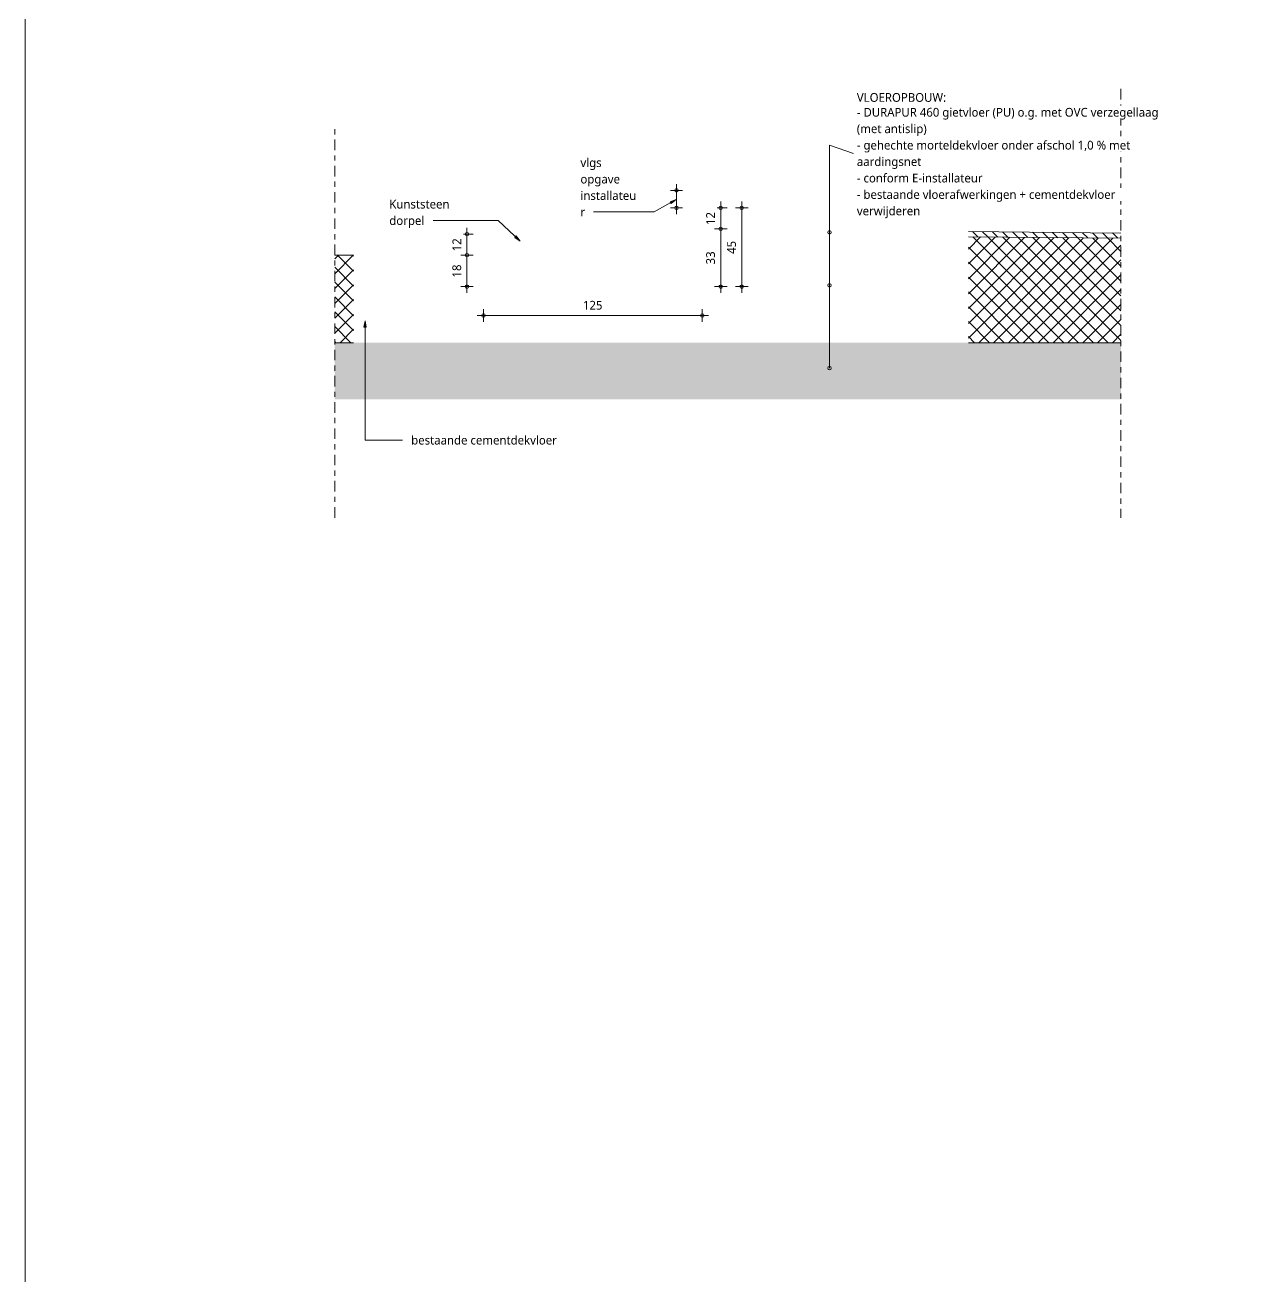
# Model space of a CAD drawing. Header units: millimetres. Extents: x 32900 to 38291, y -18988 to 4133.
# Drawn here: x 37280 to 37971, y -4499 to -3784 of the extents above; entities that cross this region are included whole.
import ezdxf

# ---------------------------------------------------------------- set-up
doc = ezdxf.new("R2010")
doc.units = ezdxf.units.MM
doc.linetypes.add('MV_center', pattern=[15, 6, -3, 3, -3])
for name, color, linetype, lineweight in [('A-ANNO-DIMS', 211, 'Continuous', 13), ('A-ANNO-DIMS-2', 211, 'Continuous', 13), ('A-ANNO-NOTE', 131, 'Continuous', 18), ('A-DETL', 90, 'Continuous', 13), ('A-DETL-GENF', 92, 'Continuous', 18), ('A-DETL-THIN', 151, 'Continuous', 18), ('G-ANNO-TEXT', 231, 'Continuous', 13)]:
    doc.layers.add(name, color=color, linetype=linetype, lineweight=lineweight)
doc.styles.add('Segoe UI', font='segoeui.ttf', dxfattribs={"height": 5})
doc.styles.add('Segoe UI_B', font='segoeui.ttf', dxfattribs={"height": 5})
doc.dimstyles.new('2_5_mm_3', dxfattribs={"dimscale": 304.8, "dimtxt": 5.23682, "dimasz": 0.006562, "dimexe": 0.011811, "dimexo": 0.0625, "dimgap": 0.005906, "dimtad": 1, "dimdec": 0, "dimzin": 0, "dimdsep": 46, "dimtxsty": 'Segoe UI', "dimblk1": 'DOTBLANK', "dimblk2": 'DOTBLANK', "dimsah": 1, "dimcen": 0.09, "dimdle": 0.011811, "dimazin": 0, "dimtfac": 1, "dimtdec": 4, "dimtix": 1, "dimtmove": 0, "dimatfit": 3, "dimfxl": 0.011811, "dimfxlon": 1, "dimtvp": 1, "dimtfill": 1, "dimtolj": 1, "dimtzin": 0, "dimarcsym": 2})
pattern_1 = [(45, (0, 0), (-4.2426407, 4.2426407), []), (135, (0, 0), (-4.2426407, -4.2426407), [])]

# ---------------------------------------------------------------- blocks, each defined once
blk = doc.blocks.new('NLRS_00_DI_maskeer - Type 1-V36-Details ziekenhuis Utiliteitsgebouw')
at = {"layer": 'A-DETL-GENF', "linetype": 'MV_center'}
blk.add_line((121.88, 0), (-100, 0), dxfattribs=at)
blk = doc.blocks.new('NLRS_00_DI_maskeer - Type 1-4234604-Details ziekenhuis Utiliteitsgebouw')
at = {"layer": 'A-DETL-GENF', "linetype": 'MV_center'}
blk.add_line((-100, 0), (145, 0), dxfattribs=at)
blk = doc.blocks.new('DIMBLOCK696-Details ziekenhuis Utiliteitsgebouw')
at = {"layer": 'A-ANNO-DIMS-2'}
for p, q in [((37531.98, -3915.67), (37528.38, -3915.67)), ((37531.98, -3937.27), (37531.98, -3915.67)), ((37531.98, -3915.67), (37535.58, -3915.67)), ((37531.98, -3933.67), (37528.38, -3933.67)), ((37531.98, -3933.67), (37535.58, -3933.67))]:
    blk.add_line(p, q, dxfattribs=at)
for centre in [(37531.98, -3915.67), (37531.98, -3933.67)]:
    blk.add_circle(centre, 1, dxfattribs=at)
at = {"layer": 'A-ANNO-DIMS-2', "color": 0, "insert": (37523.66, -3928.48), "char_height": 5, "width": 9.1406, "attachment_point": 1, "rotation": 90, "line_spacing_factor": 1.142579, "style": 'Segoe UI', "bg_fill": 3, "box_fill_scale": 1.25, "bg_fill_color": 9, "bg_fill_true_color": 13158600, "bg_fill_transparency": 0}
blk.add_mtext('18', dxfattribs=at)
blk = doc.blocks.new('_DotBlank')
at = {"color": 0, "linetype": 'ByBlock', "lineweight": -2}
blk.add_line((-0.5, 0), (-1, 0), dxfattribs=at)
blk.add_circle((0, 0), 0.5, dxfattribs=at)
blk = doc.blocks.new('DIMBLOCK697-Details ziekenhuis Utiliteitsgebouw')
at = {"layer": 'A-ANNO-DIMS-2'}
for p, q in [((37531.98, -3915.67), (37531.98, -3900.07)), ((37531.98, -3903.67), (37528.38, -3903.67)), ((37531.98, -3903.67), (37535.58, -3903.67)), ((37531.98, -3915.67), (37528.38, -3915.67)), ((37531.98, -3915.67), (37535.58, -3915.67))]:
    blk.add_line(p, q, dxfattribs=at)
for centre in [(37531.98, -3903.67), (37531.98, -3915.67)]:
    blk.add_circle(centre, 1, dxfattribs=at)
at = {"layer": 'A-ANNO-DIMS-2', "color": 0, "insert": (37523.66, -3913.48), "char_height": 5, "width": 9.1406, "attachment_point": 1, "rotation": 90, "line_spacing_factor": 1.142579, "style": 'Segoe UI', "bg_fill": 3, "box_fill_scale": 1.25, "bg_fill_color": 9, "bg_fill_true_color": 13158600, "bg_fill_transparency": 0}
blk.add_mtext('12', dxfattribs=at)
blk = doc.blocks.new('DIMBLOCK698-Details ziekenhuis Utiliteitsgebouw')
at = {"layer": 'A-ANNO-DIMS-2'}
for p, q in [((37676.94, -3900.67), (37673.34, -3900.67)), ((37676.94, -3937.27), (37676.94, -3900.67)), ((37676.94, -3900.67), (37680.54, -3900.67)), ((37676.94, -3933.67), (37673.34, -3933.67)), ((37676.94, -3933.67), (37680.54, -3933.67))]:
    blk.add_line(p, q, dxfattribs=at)
for centre in [(37676.94, -3900.67), (37676.94, -3933.67)]:
    blk.add_circle(centre, 1, dxfattribs=at)
at = {"layer": 'A-ANNO-DIMS-2', "color": 0, "insert": (37668.62, -3920.98), "char_height": 5, "width": 9.1406, "attachment_point": 1, "rotation": 90, "line_spacing_factor": 1.142579, "style": 'Segoe UI', "bg_fill": 3, "box_fill_scale": 1.25, "bg_fill_color": 9, "bg_fill_true_color": 13158600, "bg_fill_transparency": 0}
blk.add_mtext('33', dxfattribs=at)
blk = doc.blocks.new('DIMBLOCK699-Details ziekenhuis Utiliteitsgebouw')
at = {"layer": 'A-ANNO-DIMS-2'}
for p, q in [((37676.94, -3900.67), (37676.94, -3885.07)), ((37676.94, -3888.67), (37673.34, -3888.67)), ((37676.94, -3888.67), (37680.54, -3888.67)), ((37676.94, -3900.67), (37673.34, -3900.67)), ((37676.94, -3900.67), (37680.54, -3900.67))]:
    blk.add_line(p, q, dxfattribs=at)
for centre in [(37676.94, -3888.67), (37676.94, -3900.67)]:
    blk.add_circle(centre, 1, dxfattribs=at)
at = {"layer": 'A-ANNO-DIMS-2', "color": 0, "insert": (37668.62, -3898.48), "char_height": 5, "width": 9.1406, "attachment_point": 1, "rotation": 90, "line_spacing_factor": 1.142579, "style": 'Segoe UI', "bg_fill": 3, "box_fill_scale": 1.25, "bg_fill_color": 9, "bg_fill_true_color": 13158600, "bg_fill_transparency": 0}
blk.add_mtext('12', dxfattribs=at)
blk = doc.blocks.new('DIMBLOCK700-Details ziekenhuis Utiliteitsgebouw')
at = {"layer": 'A-ANNO-DIMS-2'}
for p, q in [((37688.94, -3937.27), (37688.94, -3885.07)), ((37688.94, -3888.67), (37685.34, -3888.67)), ((37688.94, -3888.67), (37692.54, -3888.67)), ((37688.94, -3933.67), (37685.34, -3933.67)), ((37688.94, -3933.67), (37692.54, -3933.67))]:
    blk.add_line(p, q, dxfattribs=at)
for centre in [(37688.94, -3888.67), (37688.94, -3933.67)]:
    blk.add_circle(centre, 1, dxfattribs=at)
at = {"layer": 'A-ANNO-DIMS-2', "color": 0, "insert": (37680.62, -3914.98), "char_height": 5, "width": 9.1406, "attachment_point": 1, "rotation": 90, "line_spacing_factor": 1.142579, "style": 'Segoe UI', "bg_fill": 3, "box_fill_scale": 1.25, "bg_fill_color": 9, "bg_fill_true_color": 13158600, "bg_fill_transparency": 0}
blk.add_mtext('45', dxfattribs=at)
blk = doc.blocks.new('DIMBLOCK701-Details ziekenhuis Utiliteitsgebouw')
at = {"layer": 'A-ANNO-DIMS-2'}
for p, q in [((37537.82, -3950.12), (37670.02, -3950.12)), ((37541.42, -3950.12), (37541.42, -3946.52)), ((37541.42, -3950.12), (37541.42, -3953.72)), ((37666.42, -3950.12), (37666.42, -3946.52)), ((37666.42, -3950.12), (37666.42, -3953.72))]:
    blk.add_line(p, q, dxfattribs=at)
for centre in [(37541.42, -3950.12), (37666.42, -3950.12)]:
    blk.add_circle(centre, 1, dxfattribs=at)
at = {"layer": 'A-ANNO-DIMS-2', "color": 0, "insert": (37598.21, -3941.79), "char_height": 5, "width": 13.7109, "attachment_point": 1, "line_spacing_factor": 1.142579, "style": 'Segoe UI', "bg_fill": 3, "box_fill_scale": 1.25, "bg_fill_color": 9, "bg_fill_true_color": 13158600, "bg_fill_transparency": 0}
blk.add_mtext('125', dxfattribs=at)

msp = doc.modelspace()

# ---------------------------------------------------------------- hatches: boundary and pattern name
at = {"layer": 'A-DETL-GENF', "lineweight": 13}
h = msp.add_hatch(dxfattribs=at)
h.set_pattern_fill('FP_9', color=254, style=0, pattern_type=2)
h.set_pattern_definition([(135, (0, 0), (-2.82842712, -2.82842712), [])])
h.paths.add_polyline_path([(37905.54, -3906.06), (37905.54, -3903.06), (37818.38, -3902.19), (37818.38, -3905.19)])
h = msp.add_hatch(dxfattribs=at)
h.set_pattern_fill('FP_10', color=254, style=0, pattern_type=2)
h.set_pattern_definition(pattern_1)
h.paths.add_polyline_path([(37905.54, -3965.67), (37905.54, -3906.06), (37818.38, -3905.19), (37818.38, -3965.67)])
h = msp.add_hatch(dxfattribs=at)
h.set_pattern_fill('FP_10', color=254, style=0, pattern_type=2)
h.set_pattern_definition(pattern_1)
h.paths.add_polyline_path([(37456.41, -3965.67), (37467.14, -3965.67), (37467.14, -3915.67), (37456.41, -3915.67)])
at = {"layer": 'A-DETL-GENF'}
msp.add_hatch(color=9, dxfattribs=at).paths.add_polyline_path([(37905.54, -3997.96), (37905.54, -3965.67), (37456.41, -3965.67), (37456.41, -3997.96), (37818.38, -3997.96)])
at = {"layer": 'G-ANNO-TEXT'}
for points in [[(37651.49, -3883.95), (37648.04, -3885.15), (37648.66, -3886.26)], [(37562.33, -3907.65), (37560.13, -3904.73), (37559.26, -3905.66)], [(37473.78, -3953.13), (37473.15, -3956.73), (37474.42, -3956.73)]]:
    msp.add_hatch(color=7, dxfattribs=at).paths.add_polyline_path(points)

# ---------------------------------------------------------------- linework, layer by layer
at = {"layer": 'A-ANNO-NOTE'}
for p, q in [((37739.1, -3852.83), (37752.78, -3857.67)), ((37739.1, -3902.65), (37739.1, -3852.83)), ((37739.1, -3852.83), (37752.78, -3857.67)), ((37739.1, -3932.9), (37739.1, -3852.83)), ((37739.1, -3852.83), (37752.78, -3857.67)), ((37739.1, -3980.23), (37739.1, -3852.83))]:
    msp.add_line(p, q, dxfattribs=at)
for centre in [(37739.1, -3902.65), (37739.1, -3932.9), (37739.1, -3980.23)]:
    msp.add_circle(centre, 1, dxfattribs=at)
at = {"layer": 'A-DETL', "lineweight": 18}
msp.add_line((37279.51, 3651.86), (37279.51, -18988.14), dxfattribs=at)
at = {"layer": 'A-DETL'}
for p, q in [((37655.14, -3878.67), (37648.18, -3878.67)), ((37651.66, -3892.27), (37651.66, -3875.07)), ((37655.14, -3888.67), (37648.18, -3888.67)), ((37905.54, -3903.06), (37818.38, -3902.19)), ((37818.38, -3905.19), (37905.54, -3906.06)), ((37467.14, -3915.67), (37456.41, -3915.67))]:
    msp.add_line(p, q, dxfattribs=at)
for centre in [(37651.66, -3878.67), (37651.66, -3888.67)]:
    msp.add_circle(centre, 1, dxfattribs=at)
at = {"layer": 'A-DETL-THIN'}
for p, q in [((37467.14, -3965.67), (37456.41, -3965.67)), ((37905.54, -3965.67), (37818.38, -3965.67))]:
    msp.add_line(p, q, dxfattribs=at)
at = {"layer": 'G-ANNO-TEXT', "color": 250}
for p, q in [((37651.49, -3883.95), (37638.89, -3891.02)), ((37651.49, -3883.95), (37648.04, -3885.15)), ((37648.04, -3885.15), (37648.66, -3886.26)), ((37648.66, -3886.26), (37651.49, -3883.95)), ((37633.85, -3891.02), (37604.18, -3891.02)), ((37638.89, -3891.02), (37633.85, -3891.02)), ((37544.69, -3895.94), (37512.72, -3895.94)), ((37549.73, -3895.94), (37544.69, -3895.94)), ((37562.33, -3907.65), (37549.73, -3895.94)), ((37560.13, -3904.73), (37559.26, -3905.66)), ((37559.26, -3905.66), (37562.33, -3907.65)), ((37562.33, -3907.65), (37560.13, -3904.73)), ((37473.78, -3953.13), (37473.15, -3956.73)), ((37473.15, -3956.73), (37474.42, -3956.73)), ((37474.42, -3956.73), (37473.78, -3953.13)), ((37473.78, -3953.13), (37473.78, -4021.35)), ((37473.78, -4021.35), (37495.11, -4021.35))]:
    msp.add_line(p, q, dxfattribs=at)

# ---------------------------------------------------------------- block references
at = {"layer": 'A-DETL-GENF', "linetype": 'MV_center', "rotation": 270}
for name, p in [('NLRS_00_DI_maskeer - Type 1-4234604-Details ziekenhuis Utiliteitsgebouw', (37905.54, -3920.67)), ('NLRS_00_DI_maskeer - Type 1-V36-Details ziekenhuis Utiliteitsgebouw', (37456.41, -3943.79))]:
    msp.add_blockref(name, p, dxfattribs=at)

# ---------------------------------------------------------------- texts
at = {"layer": 'G-ANNO-TEXT', "color": 7, "char_height": 5, "attachment_point": 1, "style": 'Segoe UI'}
for s, insert, width in [('vlgs ', (37596.8, -3860.34), 16.9958), ('opgave ', (37596.8, -3869.73), 30.1435), ('installateu', (37596.8, -3879.13), 38.3207), ('Kunststeen ', (37487.61, -3884.04), 43.6118), ('dorpel', (37487.61, -3893.44), 24.3713), ('r', (37596.8, -3888.52), 2.8861), ('bestaande cementdekvloer', (37500.11, -4018.85), 101.173)]:
    msp.add_mtext(s, dxfattribs=dict(at, insert=insert, width=width))

# ---------------------------------------------------------------- dimensions: what is measured, and where the dimension line sits
at = {"layer": 'A-ANNO-DIMS'}
for base, p1, p2, override, picture, middle in [((37676.94, -3900.67), (37673.34, -3933.67), (37673.34, -3900.67), {"dimpost": '<>', "dimfxl": 33}, 'DIMBLOCK698-Details ziekenhuis Utiliteitsgebouw', (37672.56, -3917.17)), ((37531.98, -3915.67), (37535.58, -3933.67), (37528.38, -3915.67), {"dimpost": '<>', "dimfxl": 19.386593}, 'DIMBLOCK696-Details ziekenhuis Utiliteitsgebouw', (37527.59, -3924.67))]:
    dim = msp.add_linear_dim(base=base, p1=p1, p2=p2, angle=90, dimstyle='2_5_mm_3', override=override, dxfattribs=at)
    dim.commit()
    dim.dimension.update_dxf_attribs({"geometry": picture, "text_midpoint": middle})

# ---------------------------------------------------------------- next in the draw order: texts
at = {"layer": 'A-ANNO-NOTE', "lineweight": 13, "insert": (37754.69, -3831.56), "char_height": 5, "width": 215.3333, "attachment_point": 1, "style": 'Segoe UI', "bg_fill": 3, "box_fill_scale": 1.25, "bg_fill_color": 9, "bg_fill_true_color": 13158600, "bg_fill_transparency": 0}
msp.add_mtext('- DURAPUR 460 gietvloer (PU) o.g. met OVC verzegellaag', dxfattribs=at)

# ---------------------------------------------------------------- next in the draw order: dimensions: what is measured, and where the dimension line sits
at = {"layer": 'A-ANNO-DIMS'}
for base, p1, p2, override, picture, middle in [((37676.94, -3888.67), (37673.34, -3900.67), (37673.34, -3888.67), {"dimpost": '<>', "dimfxl": 12}, 'DIMBLOCK699-Details ziekenhuis Utiliteitsgebouw', (37672.59, -3894.67)), ((37531.98, -3903.67), (37528.38, -3915.67), (37535.58, -3903.67), {"dimpost": '<>', "dimfxl": 13.994285}, 'DIMBLOCK697-Details ziekenhuis Utiliteitsgebouw', (37527.63, -3909.67))]:
    dim = msp.add_linear_dim(base=base, p1=p1, p2=p2, angle=90, dimstyle='2_5_mm_3', override=override, dxfattribs=at)
    dim.commit()
    dim.dimension.update_dxf_attribs({"geometry": picture, "text_midpoint": middle})
dim = msp.add_linear_dim(base=(37666.42, -3950.12), p1=(37541.42, -3946.52), p2=(37666.42, -3946.52), dimstyle='2_5_mm_3', override={"dimpost": '<>', "dimfxl": 125}, dxfattribs=at)
dim.commit()
dim.dimension.update_dxf_attribs({"geometry": 'DIMBLOCK701-Details ziekenhuis Utiliteitsgebouw', "text_midpoint": (37603.92, -3945.72)})

# ---------------------------------------------------------------- next in the draw order: texts
at = {"layer": 'A-ANNO-NOTE', "lineweight": 13, "char_height": 5, "attachment_point": 1, "bg_fill": 3, "box_fill_scale": 1.25, "bg_fill_color": 9, "bg_fill_true_color": 13158600, "bg_fill_transparency": 0}
for s, insert, width, style in [('VLOEROPBOUW:', (37754.69, -3823.09), 66.8607, 'Segoe UI_B'), ('(met antislip)', (37754.69, -3840.96), 49.0633, 'Segoe UI')]:
    msp.add_mtext(s, dxfattribs=dict(at, insert=insert, width=width, style=style))

# ---------------------------------------------------------------- next in the draw order: dimensions: what is measured, and where the dimension line sits
at = {"layer": 'A-ANNO-DIMS'}
dim = msp.add_linear_dim(base=(37688.94, -3888.67), p1=(37685.34, -3933.67), p2=(37685.34, -3888.67), angle=90, dimstyle='2_5_mm_3', override={"dimpost": '<>', "dimfxl": 45}, dxfattribs=at)
dim.commit()
dim.dimension.update_dxf_attribs({"geometry": 'DIMBLOCK700-Details ziekenhuis Utiliteitsgebouw', "text_midpoint": (37684.6, -3911.17)})

# ---------------------------------------------------------------- next in the draw order: texts
at = {"layer": 'A-ANNO-NOTE', "lineweight": 13, "insert": (37754.69, -3850.35), "char_height": 5, "width": 192.886, "attachment_point": 1, "style": 'Segoe UI', "bg_fill": 3, "box_fill_scale": 1.25, "bg_fill_color": 9, "bg_fill_true_color": 13158600, "bg_fill_transparency": 0}
msp.add_mtext('- gehechte morteldekvloer onder afschol 1,0 % met', dxfattribs=at)

# ---------------------------------------------------------------- next in the draw order: texts
at = {"layer": 'A-ANNO-NOTE', "lineweight": 13, "insert": (37754.69, -3859.74), "char_height": 5, "width": 44.0928, "attachment_point": 1, "style": 'Segoe UI', "bg_fill": 3, "box_fill_scale": 1.25, "bg_fill_color": 9, "bg_fill_true_color": 13158600, "bg_fill_transparency": 0}
msp.add_mtext('aardingsnet', dxfattribs=at)

# ---------------------------------------------------------------- next in the draw order: texts
at = {"layer": 'A-ANNO-NOTE', "lineweight": 13, "insert": (37754.69, -3869.13), "char_height": 5, "width": 88.6666, "attachment_point": 1, "style": 'Segoe UI', "bg_fill": 3, "box_fill_scale": 1.25, "bg_fill_color": 9, "bg_fill_true_color": 13158600, "bg_fill_transparency": 0}
msp.add_mtext('- conform E-installateur', dxfattribs=at)

# ---------------------------------------------------------------- next in the draw order: texts
at = {"layer": 'A-ANNO-NOTE', "lineweight": 13, "insert": (37754.69, -3878.53), "char_height": 5, "width": 181.8227, "attachment_point": 1, "style": 'Segoe UI', "bg_fill": 3, "box_fill_scale": 1.25, "bg_fill_color": 9, "bg_fill_true_color": 13158600, "bg_fill_transparency": 0}
msp.add_mtext('- bestaande vloerafwerkingen + cementdekvloer', dxfattribs=at)

# ---------------------------------------------------------------- next in the draw order: texts
at = {"layer": 'A-ANNO-NOTE', "lineweight": 13, "insert": (37754.69, -3887.92), "char_height": 5, "width": 43.2911, "attachment_point": 1, "style": 'Segoe UI', "bg_fill": 3, "box_fill_scale": 1.25, "bg_fill_color": 9, "bg_fill_true_color": 13158600, "bg_fill_transparency": 0}
msp.add_mtext('verwijderen', dxfattribs=at)

doc.saveas('drawing.dxf')
